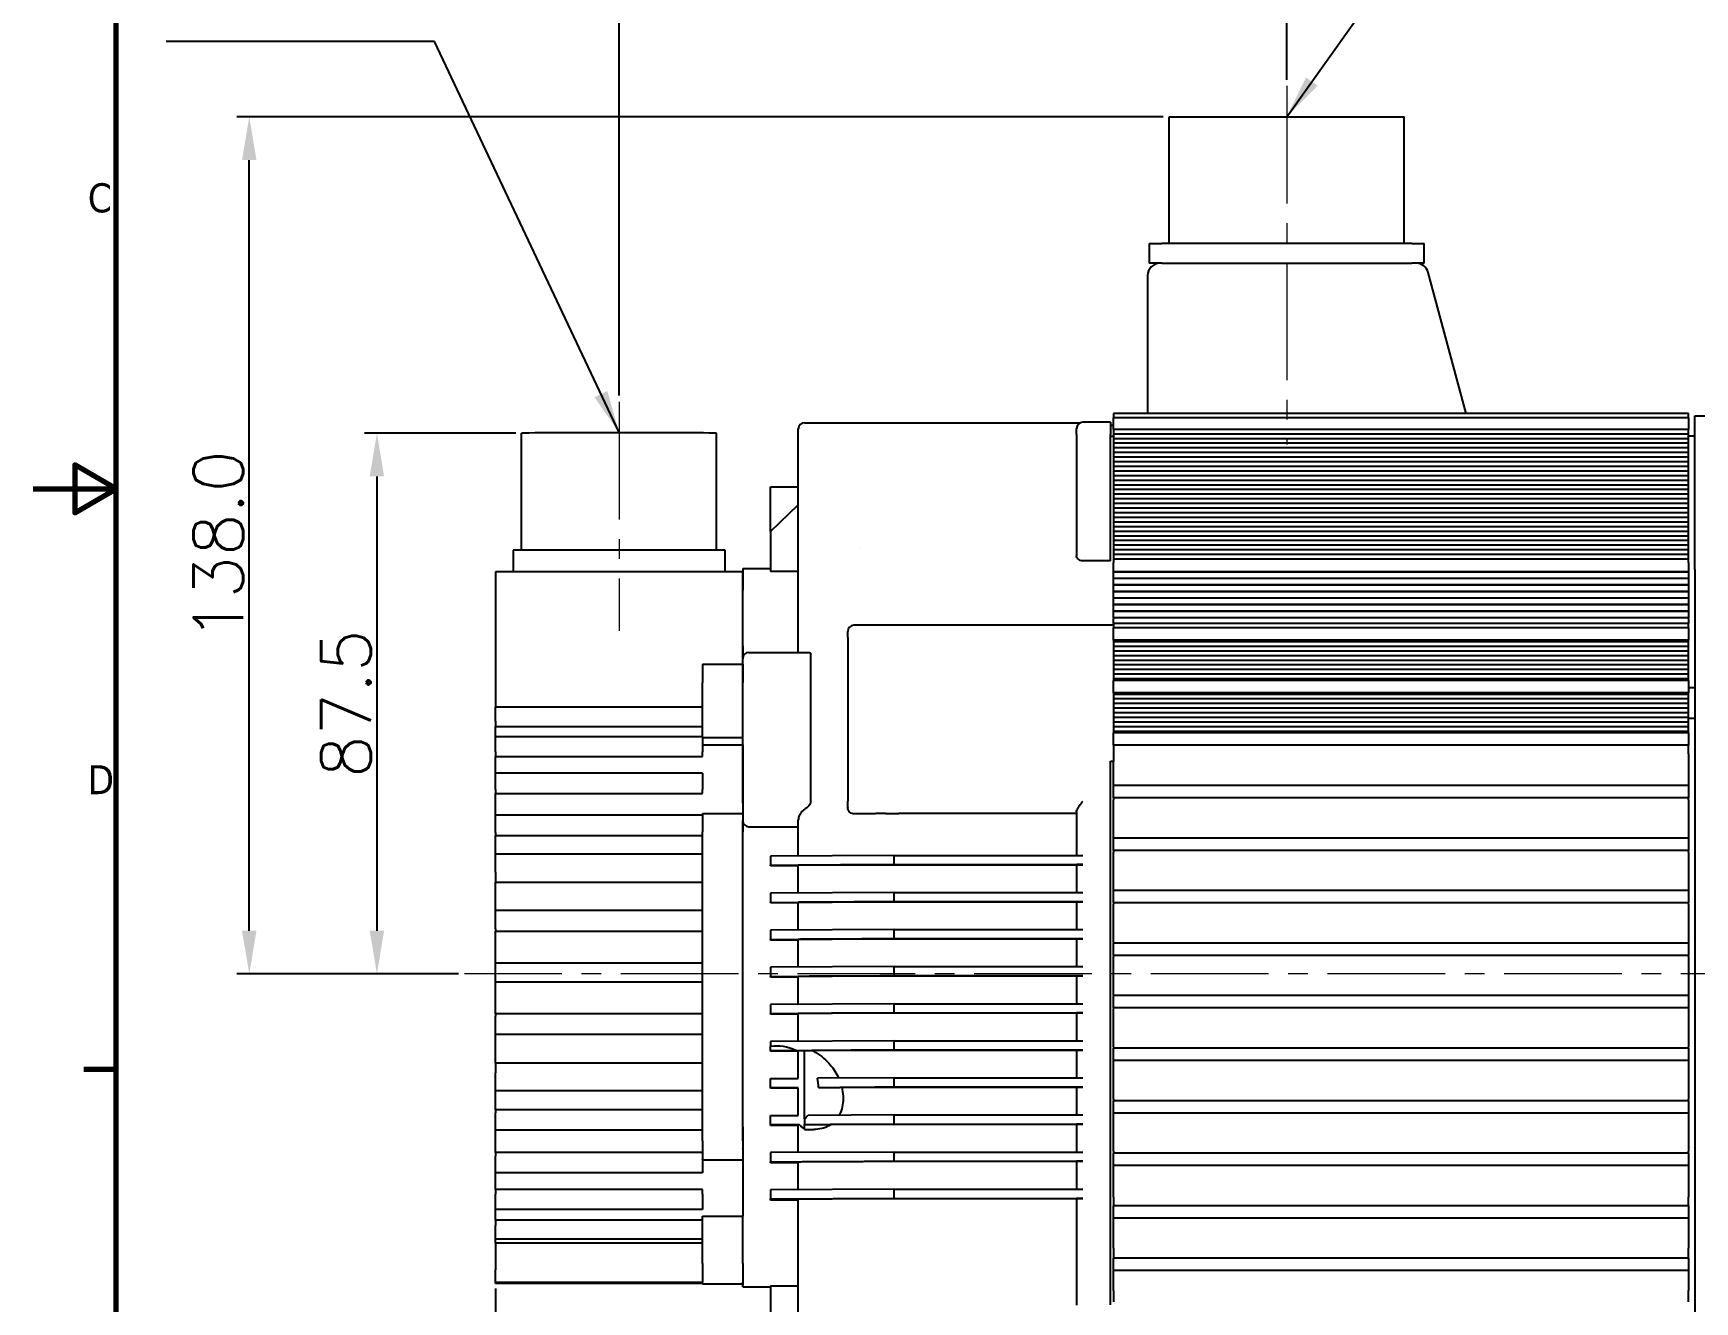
# Model space of a CAD drawing. Header units: millimetres. Extents: x 33 to 1847, y -85 to 592.
# Drawn here: x 33.3 to 302.1, y 178.3 to 383.6 of the extents above; entities that cross this region are included whole.
import ezdxf

# ---------------------------------------------------------------- set-up
doc = ezdxf.new("R2010")
doc.units = ezdxf.units.MM
doc.linetypes.add('CENTER2', pattern=[28.575, 19.05, -3.175, 3.175, -3.175])
for name, color, linetype, lineweight in [('경계(ISO)', 7, 'Continuous', 70), ('외형선', 7, 'Continuous', 35), ('중심선', 7, 'CENTER2', 18)]:
    doc.layers.add(name, color=color, linetype=linetype, lineweight=lineweight)
doc.styles.get("Standard").update_dxf_attribs({"font": 'romans.shx', "bigfont": 'whgtxt.shx'})
doc.styles.add('주 텍스트 (ISO)', font='')
doc.styles.get('주 텍스트 (ISO)').set_extended_font_data('Tahoma')
doc.dimstyles.new('Annotative', dxfattribs={"dimtxt": 8, "dimasz": 7, "dimexe": 2, "dimexo": 1, "dimgap": 1, "dimtad": 1, "dimdec": 1, "dimzin": 0, "dimdsep": 46, "dimtxsty": 'Standard', "dimcen": 0.09, "dimclrd": 7, "dimclre": 7, "dimadec": 0, "dimazin": 0, "dimtfac": 1, "dimtdec": 1, "dimtmove": 0, "dimatfit": 3, "dimfxl": 1, "dimtolj": 1, "dimtzin": 0, "dimarcsym": 0})

# ---------------------------------------------------------------- blocks, each defined once
blk = doc.blocks.new('*D26')
at = {"layer": 'Defpoints', "color": 0}
for p in [(112.37, 318.86), (88.9, 231.36), (103.12, 231.36)]:
    blk.add_point(p, dxfattribs=at)
at = {"layer": '외형선', "color": 7, "lineweight": -2}
for p, q in [((111.37, 318.86), (86.9, 318.86)), ((88.9, 311.86), (88.9, 238.36)), ((102.12, 231.36), (86.9, 231.36))]:
    blk.add_line(p, q, dxfattribs=at)
at = {"layer": '외형선', "color": 7}
for points in [[(87.73, 311.86), (90.06, 311.86), (88.9, 318.86)], [(87.73, 238.36), (90.06, 238.36), (88.9, 231.36)]]:
    blk.add_solid(points, dxfattribs=at)
at = {"layer": '외형선', "color": 0, "insert": (83.9, 275.11), "char_height": 8, "attachment_point": 5, "rotation": 90}
blk.add_mtext('\\A1;87.5', dxfattribs=at)
blk = doc.blocks.new('*D28')
at = {"layer": 'Defpoints', "color": 0}
for p in [(68.25, 370.06), (217.06, 370.06), (103.06, 231.36)]:
    blk.add_point(p, dxfattribs=at)
at = {"layer": '외형선', "color": 7, "lineweight": -2}
for p, q in [((216.06, 370.06), (66.25, 370.06)), ((68.25, 238.36), (68.25, 363.06)), ((102.06, 231.36), (66.25, 231.36))]:
    blk.add_line(p, q, dxfattribs=at)
at = {"layer": '외형선', "color": 7}
for points in [[(67.08, 363.06), (69.41, 363.06), (68.25, 370.06)], [(67.08, 238.36), (69.41, 238.36), (68.25, 231.36)]]:
    blk.add_solid(points, dxfattribs=at)
at = {"layer": '외형선', "color": 0, "insert": (63.25, 300.71), "char_height": 8, "attachment_point": 5, "rotation": 90}
blk.add_mtext('\\A1;138.0', dxfattribs=at)
blk = doc.blocks.new('*D30')
at = {"layer": 'Defpoints', "color": 0}
for p in [(236.06, 398.92), (236.06, 375.06), (128.08, 323.94)]:
    blk.add_point(p, dxfattribs=at)
at = {"layer": '외형선', "color": 7, "lineweight": -2}
for p, q in [((128.08, 324.94), (128.08, 400.92)), ((236.06, 376.06), (236.06, 400.92)), ((135.08, 398.92), (229.06, 398.92))]:
    blk.add_line(p, q, dxfattribs=at)
at = {"layer": '외형선', "color": 7}
for points in [[(135.08, 400.09), (135.08, 397.76), (128.08, 398.92)], [(229.06, 400.09), (229.06, 397.76), (236.06, 398.92)]]:
    blk.add_solid(points, dxfattribs=at)
at = {"layer": '외형선', "color": 0, "insert": (182.07, 403.92), "char_height": 8, "attachment_point": 5}
blk.add_mtext('\\A1;108.0', dxfattribs=at)
blk = doc.blocks.new('*D31')
at = {"layer": 'Defpoints', "color": 0}
for p in [(321.06, 398.86), (236.06, 375.12), (321.06, 321.68)]:
    blk.add_point(p, dxfattribs=at)
at = {"layer": '외형선', "color": 7, "lineweight": -2}
for p, q in [((236.06, 376.12), (236.06, 400.86)), ((321.06, 322.68), (321.06, 400.86)), ((243.06, 398.86), (314.06, 398.86))]:
    blk.add_line(p, q, dxfattribs=at)
at = {"layer": '외형선', "color": 7}
for points in [[(243.06, 400.03), (243.06, 397.69), (236.06, 398.86)], [(314.06, 400.03), (314.06, 397.69), (321.06, 398.86)]]:
    blk.add_solid(points, dxfattribs=at)
at = {"layer": '외형선', "color": 0, "insert": (278.56, 403.86), "char_height": 8, "attachment_point": 5}
blk.add_mtext('\\A1;85.0', dxfattribs=at)
blk = doc.blocks.new('*D43')
at = {"layer": 'Defpoints', "color": 0}
for p in [(399.56, 214.86), (108.06, 181.45), (399.56, 86.09)]:
    blk.add_point(p, dxfattribs=at)
at = {"layer": '외형선', "color": 7, "lineweight": -2}
for p, q in [((399.56, 213.86), (399.56, 84.09)), ((108.06, 180.45), (108.06, 84.09)), ((115.06, 86.09), (392.56, 86.09))]:
    blk.add_line(p, q, dxfattribs=at)
at = {"layer": '외형선', "color": 7}
for points in [[(115.06, 87.26), (115.06, 84.92), (108.06, 86.09)], [(392.56, 87.26), (392.56, 84.92), (399.56, 86.09)]]:
    blk.add_solid(points, dxfattribs=at)
at = {"layer": '외형선', "color": 0, "insert": (253.81, 91.09), "char_height": 8, "attachment_point": 5}
blk.add_mtext('\\A1;291.5', dxfattribs=at)
blk = doc.blocks.new('경계 Default Border')
at = {"layer": '경계(ISO)'}
blk.add_line((10, 140), (6.1, 140), dxfattribs=at)
at = {"layer": '경계(ISO)', "flags": 128}
for points in [[(10, 10), (10, 410), (584, 410), (584, 10), (10, 10)], [(0, 210), (10, 210), (5, 212.89), (5, 207.11), (10, 210)]]:
    blk.add_lwpolyline(points, dxfattribs=at)
at = {"layer": '경계(ISO)', "char_height": 3.5, "attachment_point": 7, "style": '주 텍스트 (ISO)'}
for s, insert in [('C', (6.57, 243.25)), ('D', (6.56, 173.19))]:
    blk.add_mtext(s, dxfattribs=dict(at, insert=insert))

msp = doc.modelspace()

# ---------------------------------------------------------------- linework, layer by layer
for p, q in [((217.06, 370.06), (255.06, 370.06)), ((217.06, 349.56), (217.06, 370.06)), ((255.06, 349.56), (255.06, 370.06)), ((213.83, 349.56), (215.83, 349.56)), ((213.83, 349.56), (213.83, 346.36)), ((256.28, 349.56), (215.83, 349.56)), ((256.28, 349.56), (258.28, 349.56)), ((258.28, 346.36), (258.28, 349.56)), ((213.56, 344.36), (213.56, 322.06)), ((215.83, 346.36), (213.83, 346.36)), ((215.83, 346.36), (256.28, 346.36)), ((258.28, 346.36), (256.28, 346.36)), ((265.07, 322.06), (258.95, 344.88)), ((158.06, 320.57), (202.72, 320.57)), ((207.56, 320.63), (203.06, 320.63)), ((207.56, 320.63), (207.56, 318.64)), ((207.56, 320.19), (208.06, 320.19)), ((208.06, 322.06), (208.06, 321.36)), ((301.06, 322.06), (208.06, 322.06)), ((208.06, 319.48), (208.06, 321.36)), ((301.06, 321.36), (208.06, 321.36)), ((301.06, 321.36), (301.06, 322.06)), ((301.06, 321.36), (301.06, 319.48)), ((302.06, 296.81), (302.06, 321.68)), ((302.06, 321.68), (321.06, 321.68)), ((112.31, 299.94), (112.31, 318.86)), ((143.81, 299.94), (143.81, 318.86)), ((157.06, 318.57), (157.06, 319.57)), ((157.06, 286.72), (157.06, 318.57)), ((202.06, 318.63), (202.06, 319.63)), ((202.06, 318.63), (202.06, 299.04)), ((207.56, 298.22), (207.56, 318.64)), ((207.56, 318.36), (208.06, 318.36)), ((208.06, 319.48), (208.06, 318.73)), ((301.06, 319.48), (208.06, 319.48)), ((208.06, 318.73), (208.06, 317.98)), ((301.06, 318.73), (208.06, 318.73)), ((208.06, 317.98), (208.06, 317.23)), ((301.06, 317.98), (208.06, 317.98)), ((208.06, 317.23), (208.06, 316.48)), ((301.06, 317.23), (208.06, 317.23)), ((301.06, 318.73), (301.06, 319.48)), ((301.06, 317.98), (301.06, 318.73)), ((302.06, 318.36), (301.06, 318.36)), ((301.06, 317.23), (301.06, 317.98)), ((301.06, 316.48), (301.06, 317.23)), ((208.06, 316.48), (208.06, 315.73)), ((301.06, 316.48), (208.06, 316.48)), ((208.06, 315.73), (208.06, 314.98)), ((301.06, 315.73), (208.06, 315.73)), ((208.06, 314.98), (208.06, 314.23)), ((301.06, 314.98), (208.06, 314.98)), ((301.06, 315.73), (301.06, 316.48)), ((301.06, 314.98), (301.06, 315.73)), ((301.06, 314.23), (301.06, 314.98)), ((208.06, 314.23), (208.06, 313.48)), ((301.06, 314.23), (208.06, 314.23)), ((208.06, 313.48), (208.06, 312.73)), ((301.06, 313.48), (208.06, 313.48)), ((208.06, 312.73), (208.06, 311.98)), ((301.06, 312.73), (208.06, 312.73)), ((208.06, 311.98), (208.06, 311.23)), ((301.06, 311.98), (208.06, 311.98)), ((301.06, 313.48), (301.06, 314.23)), ((301.06, 312.73), (301.06, 313.48)), ((301.06, 311.98), (301.06, 312.73)), ((301.06, 311.23), (301.06, 311.98)), ((152.56, 302.95), (152.56, 310.21)), ((152.56, 310.21), (157.06, 310.21)), ((208.06, 311.23), (208.06, 310.48)), ((301.06, 311.23), (208.06, 311.23)), ((208.06, 310.48), (208.06, 309.73)), ((301.06, 310.48), (208.06, 310.48)), ((208.06, 309.73), (208.06, 308.98)), ((301.06, 309.73), (208.06, 309.73)), ((301.06, 310.48), (301.06, 311.23)), ((301.06, 309.73), (301.06, 310.48)), ((301.06, 308.98), (301.06, 309.73)), ((152.56, 302.95), (157.06, 307.26)), ((208.06, 308.98), (208.06, 308.23)), ((301.06, 308.98), (208.06, 308.98)), ((208.06, 308.23), (208.06, 307.48)), ((301.06, 308.23), (208.06, 308.23)), ((208.06, 307.48), (208.06, 306.73)), ((301.06, 307.48), (208.06, 307.48)), ((208.06, 306.73), (208.06, 305.98)), ((301.06, 306.73), (208.06, 306.73)), ((301.06, 308.23), (301.06, 308.98)), ((301.06, 307.48), (301.06, 308.23)), ((301.06, 306.73), (301.06, 307.48)), ((301.06, 305.98), (301.06, 306.73)), ((208.06, 305.98), (208.06, 305.23)), ((301.06, 305.98), (208.06, 305.98)), ((208.06, 305.23), (208.06, 304.48)), ((301.06, 305.23), (208.06, 305.23)), ((208.06, 304.48), (208.06, 303.73)), ((301.06, 304.48), (208.06, 304.48)), ((208.06, 303.73), (208.06, 302.98)), ((301.06, 303.73), (208.06, 303.73)), ((301.06, 305.23), (301.06, 305.98)), ((301.06, 304.48), (301.06, 305.23)), ((301.06, 303.73), (301.06, 304.48)), ((301.06, 302.98), (301.06, 303.73)), ((152.56, 302.95), (152.56, 296.48)), ((208.06, 302.98), (208.06, 302.23)), ((301.06, 302.98), (208.06, 302.98)), ((208.06, 302.23), (208.06, 301.48)), ((301.06, 302.23), (208.06, 302.23)), ((208.06, 301.48), (208.06, 300.73)), ((301.06, 301.48), (208.06, 301.48)), ((301.06, 302.23), (301.06, 302.98)), ((301.06, 301.48), (301.06, 302.23)), ((301.06, 300.73), (301.06, 301.48)), ((110.91, 299.93), (110.91, 296.46)), ((142.21, 299.95), (113.91, 299.95)), ((145.21, 296.46), (145.21, 299.93)), ((167.05, 300.38), (167.05, 300.38)), ((167.05, 300.37), (167.05, 300.37)), ((208.06, 300.73), (208.06, 299.98)), ((301.06, 300.73), (208.06, 300.73)), ((208.06, 299.98), (208.06, 299.23)), ((301.06, 299.98), (208.06, 299.98)), ((208.06, 299.23), (208.06, 298.48)), ((301.06, 299.23), (208.06, 299.23)), ((208.06, 298.48), (208.06, 298.12)), ((301.06, 298.48), (208.06, 298.48)), ((301.06, 299.98), (301.06, 300.73)), ((301.06, 299.23), (301.06, 299.98)), ((301.06, 298.48), (301.06, 299.23)), ((301.06, 298.12), (301.06, 298.48)), ((148.06, 296.46), (108.06, 296.46)), ((108.06, 296.46), (108.06, 274.53)), ((148.06, 296.95), (148.06, 293.46)), ((148.06, 296.95), (152.56, 296.95)), ((148.06, 281.5), (148.06, 296.46)), ((157.06, 296.48), (152.56, 296.48)), ((207.56, 298.22), (203.06, 298.22)), ((208.06, 298.12), (208.06, 297.94)), ((208.06, 296.4), (208.06, 297.94)), ((301.06, 296.43), (208.06, 296.43)), ((208.06, 296.4), (208.06, 296.31)), ((208.06, 296.4), (208.06, 296.4)), ((301.06, 296.4), (208.06, 296.4)), ((208.06, 290.03), (208.06, 296.31)), ((301.06, 297.94), (301.06, 298.12)), ((301.06, 297.94), (301.06, 296.4)), ((301.06, 296.4), (301.06, 296.4)), ((301.06, 296.31), (301.06, 296.4)), ((301.06, 296.31), (301.06, 290.03)), ((302.06, 296.81), (302.06, 166.81)), ((148.06, 284.46), (148.06, 293.46)), ((301.06, 295.37), (208.06, 295.37)), ((301.06, 295.34), (208.06, 295.34)), ((301.06, 294.31), (208.06, 294.31)), ((301.06, 294.28), (208.06, 294.28)), ((301.06, 293.25), (208.06, 293.25)), ((301.06, 293.22), (208.06, 293.22)), ((301.06, 292.19), (208.06, 292.19)), ((301.06, 292.15), (208.06, 292.15)), ((301.06, 291.13), (208.06, 291.13)), ((301.06, 291.09), (208.06, 291.09)), ((208.06, 287.79), (166.06, 287.79)), ((301.06, 290.07), (208.06, 290.07)), ((208.06, 290.03), (208.06, 290.03)), ((208.06, 290.03), (208.06, 290.03)), ((301.06, 290.03), (208.06, 290.03)), ((208.06, 288.98), (208.06, 290.03)), ((301.06, 289.01), (208.06, 289.01)), ((208.06, 288.98), (208.06, 288.97)), ((208.06, 288.97), (208.06, 288.84)), ((301.06, 288.97), (208.06, 288.97)), ((208.06, 288.06), (208.06, 288.84)), ((208.06, 288.06), (208.06, 287.69)), ((301.06, 288.06), (208.06, 288.06)), ((208.06, 287.69), (208.06, 287.36)), ((301.06, 290.03), (301.06, 290.03)), ((301.06, 290.03), (301.06, 290.03)), ((301.06, 290.03), (301.06, 288.98)), ((301.06, 288.97), (301.06, 288.98)), ((301.06, 288.84), (301.06, 288.97)), ((301.06, 288.84), (301.06, 288.06)), ((301.06, 287.36), (301.06, 288.06)), ((157.06, 283.38), (157.06, 286.72)), ((165.06, 285.8), (165.06, 286.79)), ((165.06, 285.8), (165.06, 259.34)), ((208.06, 285.36), (208.06, 287.36)), ((301.06, 287.36), (208.06, 287.36)), ((301.06, 285.36), (208.06, 285.36)), ((208.06, 285.36), (208.06, 278.86)), ((301.06, 285.11), (208.06, 285.11)), ((301.06, 287.36), (301.06, 285.36)), ((301.06, 285.11), (301.06, 285.36)), ((301.06, 284.36), (301.06, 285.11)), ((148.06, 284.46), (148.06, 282.38)), ((148.06, 258.98), (148.06, 282.38)), ((149.06, 283.38), (158.76, 283.38)), ((159.06, 259.36), (159.06, 283.08)), ((301.06, 284.36), (208.06, 284.36)), ((301.06, 283.61), (208.06, 283.61)), ((301.06, 282.86), (208.06, 282.86)), ((301.06, 283.61), (301.06, 284.36)), ((301.06, 282.86), (301.06, 283.61)), ((301.06, 282.11), (301.06, 282.86)), ((141.56, 281.5), (141.56, 278.51)), ((141.56, 281.5), (148.06, 281.5)), ((148.06, 281.5), (148.06, 278.51)), ((301.06, 282.11), (208.06, 282.11)), ((301.06, 281.36), (208.06, 281.36)), ((301.06, 280.61), (208.06, 280.61)), ((301.06, 279.86), (208.06, 279.86)), ((301.06, 281.36), (301.06, 282.11)), ((301.06, 280.61), (301.06, 281.36)), ((301.06, 279.86), (301.06, 280.61)), ((301.06, 279.11), (301.06, 279.86)), ((141.56, 269.76), (141.56, 278.51)), ((148.06, 269.64), (148.06, 278.51)), ((301.06, 279.11), (208.06, 279.11)), ((208.06, 276.86), (208.06, 278.86)), ((301.06, 278.86), (208.06, 278.86)), ((301.06, 276.86), (208.06, 276.86)), ((208.06, 276.86), (208.06, 270.36)), ((301.06, 278.86), (301.06, 279.11)), ((301.06, 278.86), (301.06, 276.86)), ((301.06, 277.72), (302.06, 277.72)), ((301.06, 276.61), (301.06, 276.86)), ((108.06, 272.28), (108.06, 274.53)), ((141.56, 274.53), (108.06, 274.53)), ((301.06, 276.61), (208.06, 276.61)), ((301.06, 275.86), (208.06, 275.86)), ((301.06, 275.11), (208.06, 275.11)), ((301.06, 274.36), (208.06, 274.36)), ((301.06, 275.86), (301.06, 276.61)), ((301.06, 275.11), (301.06, 275.86)), ((301.06, 274.36), (301.06, 275.11)), ((301.06, 273.61), (301.06, 274.36)), ((108.06, 272.28), (108.06, 271.42)), ((301.06, 273.61), (208.06, 273.61)), ((301.06, 272.86), (208.06, 272.86)), ((301.06, 272.11), (208.06, 272.11)), ((301.06, 272.86), (301.06, 273.61)), ((301.06, 272.11), (301.06, 272.86)), ((302.06, 272.7), (301.06, 272.7)), ((301.06, 271.36), (301.06, 272.11)), ((108.06, 269.76), (108.06, 271.42)), ((108.06, 271.42), (141.56, 271.42)), ((108.06, 267.31), (108.06, 269.76)), ((141.56, 269.76), (108.06, 269.76)), ((141.56, 269.76), (141.56, 267.31)), ((141.56, 269.64), (148.06, 269.64)), ((148.06, 269.22), (148.06, 269.64)), ((148.06, 268.46), (148.06, 269.22)), ((301.06, 271.36), (208.06, 271.36)), ((301.06, 270.61), (208.06, 270.61)), ((208.06, 268.36), (208.06, 270.36)), ((301.06, 270.36), (208.06, 270.36)), ((301.06, 270.61), (301.06, 271.36)), ((301.06, 270.36), (301.06, 270.61)), ((301.06, 270.36), (301.06, 268.36)), ((108.06, 267.31), (108.06, 266.54)), ((108.06, 266.54), (141.56, 266.54)), ((108.06, 263.88), (108.06, 266.54)), ((141.56, 268.46), (148.06, 268.46)), ((141.56, 266.54), (141.56, 267.31)), ((148.06, 268.46), (148.06, 257.34)), ((301.06, 268.36), (208.06, 268.36)), ((208.06, 268.36), (208.06, 265.8)), ((301.06, 266.97), (301.06, 268.36)), ((301.06, 266.97), (301.06, 261.87)), ((108.06, 261.24), (108.06, 263.88)), ((141.56, 263.88), (108.06, 263.88)), ((141.56, 263.88), (141.56, 261.24)), ((207.56, 177.81), (207.56, 265.8)), ((207.56, 265.8), (208.06, 265.8)), ((208.06, 265.76), (207.56, 265.76)), ((208.06, 265.8), (208.06, 265.76)), ((208.06, 261.87), (208.06, 265.76)), ((108.06, 261.24), (108.06, 260.59)), ((141.56, 260.59), (141.56, 261.24)), ((208.06, 261.87), (208.06, 261.86)), ((208.06, 259.86), (208.06, 261.86)), ((301.06, 261.86), (208.06, 261.86)), ((301.06, 261.86), (301.06, 261.87)), ((301.06, 261.86), (301.06, 259.86)), ((108.06, 260.59), (141.56, 260.59)), ((108.06, 257.06), (108.06, 260.59)), ((148.06, 258.98), (148.06, 256.18)), ((165.06, 258.33), (165.06, 259.34)), ((165.06, 258.33), (165.06, 258.28)), ((208.06, 259.86), (208.06, 259.52)), ((301.06, 259.86), (208.06, 259.86)), ((208.06, 253.4), (208.06, 259.52)), ((301.06, 259.52), (301.06, 259.86)), ((301.06, 259.52), (301.06, 253.4)), ((108.06, 254.26), (108.06, 257.06)), ((141.56, 257.06), (108.06, 257.06)), ((141.56, 257.34), (141.56, 254.36)), ((141.56, 257.34), (148.06, 257.34)), ((148.06, 257.34), (148.06, 254.36)), ((148.06, 206.61), (148.06, 256.18)), ((157.06, 250.48), (157.06, 256.31)), ((202.06, 257.32), (173.3, 257.32)), ((202.06, 257.61), (202.06, 250.55)), ((108.06, 254.26), (108.06, 253.76)), ((108.06, 250.76), (108.06, 253.76)), ((108.06, 253.76), (141.56, 253.76)), ((141.56, 249.26), (141.56, 254.36)), ((148.06, 204.36), (148.06, 254.36)), ((149.06, 255.18), (157.06, 255.18)), ((208.06, 253.4), (208.06, 253.36)), ((208.06, 251.36), (208.06, 253.36)), ((301.06, 253.36), (208.06, 253.36)), ((301.06, 253.36), (301.06, 253.4)), ((301.06, 253.36), (301.06, 251.36)), ((108.06, 247.85), (108.06, 250.76)), ((141.56, 250.76), (108.06, 250.76)), ((172.56, 250.55), (152.56, 250.45)), ((152.56, 250.45), (152.56, 248.95)), ((172.56, 249.05), (172.56, 250.55)), ((172.56, 250.55), (203.06, 250.55)), ((208.06, 251.36), (208.06, 251.09)), ((301.06, 251.36), (208.06, 251.36)), ((208.06, 244.93), (208.06, 251.09)), ((301.06, 251.09), (301.06, 251.36)), ((301.06, 251.09), (301.06, 244.93)), ((108.06, 247.85), (108.06, 246.24)), ((141.56, 240.16), (141.56, 249.26)), ((152.56, 248.95), (172.56, 249.05)), ((152.56, 248.86), (152.56, 248.95)), ((157.06, 248.86), (152.56, 248.86)), ((157.06, 244.48), (157.06, 248.95)), ((172.56, 249.05), (203.06, 249.05)), ((202.06, 249.04), (173.3, 249.04)), ((202.06, 249.05), (202.06, 244.55)), ((108.06, 241.65), (108.06, 246.24)), ((108.06, 246.24), (141.56, 246.24)), ((208.06, 244.93), (208.06, 244.86)), ((208.06, 242.86), (208.06, 244.86)), ((301.06, 244.86), (208.06, 244.86)), ((301.06, 244.86), (301.06, 244.93)), ((301.06, 244.86), (301.06, 242.86)), ((172.56, 244.55), (152.56, 244.45)), ((152.56, 244.45), (152.56, 242.95)), ((152.56, 242.95), (172.56, 243.05)), ((152.56, 242.86), (152.56, 242.95)), ((157.06, 242.86), (152.56, 242.86)), ((157.06, 238.48), (157.06, 242.95)), ((172.56, 244.55), (203.06, 244.55)), ((172.56, 243.05), (172.56, 244.55)), ((172.56, 243.05), (203.06, 243.05)), ((202.06, 243.04), (173.3, 243.04)), ((202.06, 243.05), (202.06, 238.55)), ((208.06, 242.86), (208.06, 242.66)), ((301.06, 242.86), (208.06, 242.86)), ((208.06, 236.47), (208.06, 242.66)), ((301.06, 242.66), (301.06, 242.86)), ((301.06, 242.66), (301.06, 236.47)), ((108.06, 238.68), (108.06, 241.65)), ((141.56, 241.65), (108.06, 241.65)), ((141.56, 231.61), (141.56, 240.16)), ((108.06, 238.68), (108.06, 238.27)), ((108.06, 233.1), (108.06, 238.27)), ((108.06, 238.27), (141.56, 238.27)), ((172.56, 238.55), (152.56, 238.45)), ((152.56, 238.45), (152.56, 236.95)), ((152.56, 236.95), (172.56, 237.05)), ((152.56, 236.86), (152.56, 236.95)), ((157.06, 236.86), (152.56, 236.86)), ((157.06, 232.48), (157.06, 236.96)), ((172.56, 238.55), (203.06, 238.55)), ((172.56, 237.05), (172.56, 238.55)), ((172.56, 237.05), (203.06, 237.05)), ((202.06, 237.04), (173.3, 237.04)), ((202.06, 237.05), (202.06, 232.55)), ((208.06, 236.47), (208.06, 236.36)), ((208.06, 234.36), (208.06, 236.36)), ((301.06, 236.36), (208.06, 236.36)), ((208.06, 234.36), (208.06, 234.21)), ((301.06, 234.36), (208.06, 234.36)), ((208.06, 228.01), (208.06, 234.21)), ((301.06, 236.36), (301.06, 236.47)), ((301.06, 236.36), (301.06, 234.36)), ((301.06, 234.21), (301.06, 234.36)), ((301.06, 234.21), (301.06, 228.01)), ((108.06, 230.1), (108.06, 233.1)), ((141.56, 233.1), (108.06, 233.1)), ((141.56, 223.06), (141.56, 231.61)), ((172.56, 232.55), (152.56, 232.45)), ((152.56, 232.45), (152.56, 230.95)), ((172.56, 232.55), (203.06, 232.55)), ((172.56, 231.05), (172.56, 232.55)), ((108.06, 224.91), (108.06, 230.1)), ((108.06, 230.1), (141.56, 230.1)), ((108.06, 230.1), (108.06, 230.1)), ((152.56, 230.95), (172.56, 231.05)), ((152.56, 230.86), (152.56, 230.95)), ((157.06, 230.86), (152.56, 230.86)), ((157.06, 226.48), (157.06, 230.96)), ((172.56, 231.05), (203.06, 231.05)), ((202.06, 231.04), (173.3, 231.04)), ((202.06, 231.05), (202.06, 226.55)), ((172.56, 226.55), (152.56, 226.45)), ((152.56, 226.45), (152.56, 224.95)), ((172.56, 226.55), (203.06, 226.55)), ((172.56, 225.05), (172.56, 226.55)), ((208.06, 228.01), (208.06, 227.86)), ((208.06, 225.86), (208.06, 227.86)), ((301.06, 227.86), (208.06, 227.86)), ((208.06, 225.86), (208.06, 225.76)), ((301.06, 225.86), (208.06, 225.86)), ((208.06, 219.57), (208.06, 225.76)), ((301.06, 227.86), (301.06, 228.01)), ((301.06, 227.86), (301.06, 225.86)), ((301.06, 225.76), (301.06, 225.86)), ((301.06, 225.76), (301.06, 219.57)), ((141.56, 224.91), (108.06, 224.91)), ((108.06, 224.91), (108.06, 224.53)), ((108.06, 221.55), (108.06, 224.53)), ((152.56, 224.95), (172.56, 225.05)), ((152.56, 224.86), (152.56, 224.95)), ((157.06, 224.86), (152.56, 224.86)), ((157.06, 220.48), (157.06, 224.96)), ((172.56, 225.05), (203.06, 225.05)), ((202.06, 225.04), (173.3, 225.04)), ((202.06, 225.05), (202.06, 220.55)), ((108.06, 216.93), (108.06, 221.55)), ((141.56, 221.55), (108.06, 221.55)), ((141.56, 213.96), (141.56, 223.06)), ((172.56, 220.55), (152.56, 220.45)), ((152.56, 220.45), (152.56, 219.61)), ((172.56, 219.05), (172.56, 220.55)), ((172.56, 220.55), (203.06, 220.55)), ((152.56, 218.94), (152.56, 219.61)), ((157.06, 218.94), (152.56, 218.94)), ((152.56, 218.86), (152.56, 218.94)), ((157.06, 218.86), (152.56, 218.86)), ((156.65, 218.98), (172.56, 219.05)), ((156.65, 218.98), (158.06, 218.98)), ((157.06, 214.43), (157.06, 218.94)), ((158.06, 218.98), (159.25, 218.98)), ((158.06, 207.91), (158.06, 218.98)), ((172.56, 219.05), (203.06, 219.05)), ((202.06, 219.04), (173.3, 219.04)), ((202.06, 219.05), (202.06, 214.55)), ((208.06, 219.57), (208.06, 219.36)), ((208.06, 217.36), (208.06, 219.36)), ((301.06, 219.36), (208.06, 219.36)), ((301.06, 219.36), (301.06, 219.57)), ((301.06, 219.36), (301.06, 217.36)), ((141.56, 216.93), (108.06, 216.93)), ((108.06, 216.93), (108.06, 215.36)), ((108.06, 212.45), (108.06, 215.36)), ((208.06, 217.36), (208.06, 217.3)), ((301.06, 217.36), (208.06, 217.36)), ((208.06, 211.13), (208.06, 217.3)), ((301.06, 217.3), (301.06, 217.36)), ((301.06, 217.3), (301.06, 211.13)), ((108.06, 209.38), (108.06, 212.45)), ((141.56, 212.45), (108.06, 212.45)), ((141.56, 204.36), (141.56, 213.96)), ((152.56, 214.43), (157.06, 214.43)), ((152.56, 212.93), (152.56, 214.43)), ((157.06, 212.93), (152.56, 212.93)), ((152.56, 212.86), (152.56, 212.93)), ((157.06, 212.86), (152.56, 212.86)), ((157.06, 208.44), (157.06, 212.93)), ((172.56, 214.55), (160.16, 214.49)), ((160.34, 212.99), (172.56, 213.05)), ((160.34, 212.99), (163.75, 212.99)), ((172.56, 214.55), (203.06, 214.55)), ((172.56, 213.05), (172.56, 214.55)), ((172.56, 213.05), (203.06, 213.05)), ((202.06, 213.04), (173.3, 213.04)), ((202.06, 213.05), (202.06, 208.55)), ((208.06, 211.13), (208.06, 210.86)), ((208.06, 208.86), (208.06, 210.86)), ((301.06, 210.86), (208.06, 210.86)), ((301.06, 210.86), (301.06, 211.13)), ((301.06, 210.86), (301.06, 208.86)), ((141.56, 209.38), (108.06, 209.38)), ((108.06, 209.38), (108.06, 208.88)), ((108.06, 206.08), (108.06, 208.88)), ((152.56, 208.44), (157.06, 208.44)), ((152.56, 206.94), (152.56, 208.44)), ((157.26, 206.94), (152.56, 206.94)), ((152.56, 206.86), (152.56, 206.94)), ((158.06, 207.91), (158.06, 206.98)), ((158.06, 206.98), (172.56, 207.05)), ((158.06, 206.98), (162.28, 206.98)), ((158.06, 206.2), (158.06, 206.98)), ((158.06, 206.98), (158.06, 206.98)), ((172.56, 208.55), (158.63, 208.49)), ((172.56, 208.55), (203.06, 208.55)), ((172.56, 207.05), (172.56, 208.55)), ((172.56, 207.05), (203.06, 207.05)), ((202.06, 207.03), (173.3, 207.03)), ((202.06, 207.05), (202.06, 202.55)), ((208.06, 208.86), (208.06, 208.83)), ((301.06, 208.86), (208.06, 208.86)), ((208.06, 202.7), (208.06, 208.83)), ((301.06, 208.83), (301.06, 208.86)), ((301.06, 208.83), (301.06, 202.7)), ((108.06, 202.5), (108.06, 206.08)), ((141.56, 206.08), (108.06, 206.08)), ((141.56, 204.36), (141.56, 201.35)), ((148.06, 206.61), (148.06, 203.1)), ((148.06, 204.36), (148.06, 201.35)), ((157.06, 206.86), (152.56, 206.86)), ((157.06, 202.48), (157.06, 206.94)), ((158.06, 206.2), (159.56, 206.2)), ((141.56, 202.5), (108.06, 202.5)), ((108.06, 202.5), (108.06, 201.86)), ((108.06, 199.21), (108.06, 201.86)), ((148.06, 203.06), (148.06, 203.1)), ((148.06, 203.06), (148.06, 202.1)), ((148.06, 202.1), (148.06, 194.24)), ((172.56, 202.55), (152.56, 202.46)), ((152.56, 202.46), (152.56, 200.96)), ((172.56, 202.55), (203.06, 202.55)), ((172.56, 201.05), (172.56, 202.55)), ((208.06, 202.7), (208.06, 202.36)), ((208.06, 200.36), (208.06, 202.36)), ((301.06, 202.36), (208.06, 202.36)), ((301.06, 202.36), (301.06, 202.7)), ((301.06, 202.36), (301.06, 200.36)), ((108.06, 196.5), (108.06, 199.21)), ((141.56, 199.21), (108.06, 199.21)), ((141.56, 201.3), (141.56, 201.35)), ((141.56, 201.3), (141.56, 199.21)), ((141.56, 201.3), (148.06, 201.3)), ((148.06, 201.3), (148.06, 201.35)), ((148.06, 201.3), (148.06, 192.17)), ((152.56, 200.96), (172.56, 201.05)), ((152.56, 200.79), (152.56, 200.96)), ((157.06, 200.79), (152.56, 200.79)), ((157.06, 196.48), (157.06, 200.92)), ((172.56, 201.05), (203.06, 201.05)), ((202.06, 201.02), (173.3, 201.02)), ((202.06, 201.05), (202.06, 196.55)), ((208.06, 200.36), (208.06, 200.35)), ((301.06, 200.36), (208.06, 200.36)), ((208.06, 195.27), (208.06, 200.35)), ((301.06, 200.35), (301.06, 200.36)), ((301.06, 200.35), (301.06, 195.27)), ((141.56, 196.5), (108.06, 196.5)), ((108.06, 196.5), (108.06, 195.73)), ((141.56, 195.73), (141.56, 196.5)), ((172.56, 196.55), (152.56, 196.46)), ((152.56, 196.46), (152.56, 194.96)), ((172.56, 196.55), (203.06, 196.55)), ((172.56, 195.05), (172.56, 196.55)), ((108.06, 193.26), (108.06, 195.73)), ((141.56, 195.73), (141.56, 193.26)), ((148.06, 194.24), (148.06, 192.27)), ((152.56, 194.96), (172.56, 195.05)), ((152.56, 194.76), (152.56, 194.96)), ((157.06, 194.76), (152.56, 194.76)), ((157.06, 169.09), (157.06, 194.91)), ((172.56, 195.05), (203.06, 195.05)), ((202.06, 195), (173.3, 195)), ((202.06, 195.05), (202.06, 177.8)), ((208.06, 195.27), (208.06, 193.86)), ((208.06, 191.86), (208.06, 193.86)), ((301.06, 193.86), (208.06, 193.86)), ((301.06, 193.86), (301.06, 195.27)), ((301.06, 193.86), (301.06, 191.86)), ((108.06, 191.55), (108.06, 193.26)), ((141.56, 193.26), (108.06, 193.26)), ((141.56, 191.55), (108.06, 191.55)), ((108.06, 191.55), (108.06, 190.69)), ((141.56, 192.17), (148.06, 192.17)), ((141.56, 184.49), (141.56, 192.17)), ((148.06, 184.5), (148.06, 192.27)), ((148.06, 184.49), (148.06, 192.17)), ((208.06, 191.86), (208.06, 191.86)), ((301.06, 191.86), (208.06, 191.86)), ((208.06, 186.97), (208.06, 191.86)), ((301.06, 191.86), (301.06, 191.86)), ((301.06, 191.86), (301.06, 186.97)), ((108.06, 188.43), (108.06, 190.69)), ((108.06, 187.82), (108.06, 188.43)), ((141.56, 188.43), (108.06, 188.43)), ((141.56, 187.82), (108.06, 187.82)), ((108.06, 187.82), (108.06, 183.47)), ((208.06, 186.97), (208.06, 185.36)), ((301.06, 185.36), (301.06, 186.97)), ((108.06, 181.45), (108.06, 183.47)), ((141.56, 184.49), (141.56, 181.48)), ((148.06, 184.5), (148.06, 180.99)), ((148.06, 184.49), (148.06, 181.48)), ((208.06, 183.36), (208.06, 185.36)), ((301.06, 185.36), (208.06, 185.36)), ((301.06, 183.36), (208.06, 183.36)), ((208.06, 180.12), (208.06, 183.36)), ((301.06, 185.36), (301.06, 183.36)), ((301.06, 183.36), (301.06, 180.12)), ((108.06, 181.4), (108.06, 181.45)), ((141.56, 181.45), (108.06, 181.45)), ((108.06, 181.36), (108.06, 181.4)), ((141.56, 181.4), (108.06, 181.4)), ((108.06, 181.32), (108.06, 181.36)), ((141.56, 181.36), (108.06, 181.36)), ((108.06, 181.27), (108.06, 181.32)), ((141.56, 181.32), (108.06, 181.32)), ((141.56, 181.27), (108.06, 181.27)), ((141.56, 181.45), (141.56, 181.48)), ((141.56, 181.4), (141.56, 181.45)), ((141.56, 181.36), (141.56, 181.4)), ((141.56, 181.32), (141.56, 181.36)), ((141.56, 181.27), (141.56, 181.32)), ((141.56, 181.23), (141.56, 181.27)), ((141.56, 181.23), (141.56, 181.23)), ((141.56, 181.23), (148.06, 181.23)), ((148.06, 181.23), (148.06, 181.48)), ((148.06, 181.23), (148.06, 181.23)), ((148.06, 180.74), (148.06, 180.99)), ((148.06, 180.74), (148.06, 180.74)), ((148.06, 180.74), (152.56, 180.74)), ((152.56, 180.92), (157.06, 180.92)), ((152.56, 180.92), (152.56, 166.73)), ((208.06, 180.12), (208.06, 178.32)), ((301.06, 178.32), (301.06, 180.12))]:
    msp.add_line(p, q)
for centre, radius, start, end in [((215.56, 344.36), 2, 90, 180), ((257.02, 344.36), 2, 15, 90), ((158.06, 319.57), 1, 90, 180), ((203.06, 319.63), 1, 90, 180), ((166.06, 286.79), 1, 90, 180), ((149.06, 282.38), 1, 90, 180), ((149.06, 256.18), 1, 180, 270)]:
    msp.add_arc(centre, radius, start, end)
for centre, major_axis, ratio, start_param, end_param in [((128.06, 318.86), (15.75, 0), 0.004979, 0, 3.141593), ((113.91, 299.93), (-3, 0), 0.004979, 4.712389, 6.283185), ((142.21, 299.93), (3, 0), 0.004979, 0, 1.570796), ((203.06, 249.05), (-1, 0), 0.004979, 4.712389, 6.283185), ((203.06, 243.05), (-1, 0), 0.004979, 4.712389, 6.283185), ((203.06, 237.05), (-1, 0), 0.004979, 4.712389, 6.283185), ((203.06, 231.05), (-1, 0), 0.004979, 4.712389, 6.283185), ((203.06, 225.05), (-1, 0), 0.004979, 4.712389, 6.283185), ((153.59, 212.95), (-4.78, -4.78), 0.995034, 3.45827, 4.082615), ((203.06, 219.05), (-1, 0), 0.004979, 4.712389, 6.283185), ((153.59, 212.95), (-4.78, -4.78), 0.995034, 2.360814, 2.584963), ((203.06, 213.05), (-1, 0), 0.004979, 4.712389, 6.283185), ((153.59, 212.95), (-4.78, -4.78), 0.995034, 1.511743, 1.631811), ((203.06, 207.05), (-1, 0), 0.004979, 4.712389, 6.283185), ((203.06, 201.05), (-1, 0), 0.004979, 4.712389, 6.283185), ((203.06, 195.05), (-1, 0), 0.004979, 4.712389, 6.283185)]:
    msp.add_ellipse(centre, major_axis=major_axis, ratio=ratio, start_param=start_param, end_param=end_param)
for points, knots in [([(203.06, 298.22), (202.92, 298.22), (202.78, 298.24), (202.54, 298.33), (202.43, 298.4), (202.26, 298.54), (202.18, 298.64), (202.08, 298.84), (202.06, 298.95), (202.06, 299.04)], [-0.3467766, -0.3467766, -0.3467766, -0.3467766, -0.3064683, -0.3064683, -0.26616, -0.26616, -0.2194935, -0.2194935, -0.172827, -0.172827, -0.172827, -0.172827]), ([(158.76, 283.38), (158.76, 283.38), (158.76, 283.38), (158.84, 283.38), (158.92, 283.36), (159, 283.29), (159.02, 283.25), (159.05, 283.18), (159.06, 283.13), (159.06, 283.08)], [0.10097854, 0.10097854, 0.10097854, 0.10097854, 0.10154568, 0.10154568, 0.14328214, 0.14328214, 0.16415036, 0.16415036, 0.18501859, 0.18501859, 0.18501859, 0.18501859]), ([(158.27, 258.14), (158.15, 258.06), (158.02, 257.97), (157.72, 257.72), (157.56, 257.55), (157.32, 257.23), (157.22, 257.05), (157.09, 256.67), (157.06, 256.48), (157.06, 256.31)], [0.4073989, 0.4073989, 0.4073989, 0.4073989, 0.4638276, 0.4638276, 0.5580005, 0.5580005, 0.6534028, 0.6534028, 0.7488051, 0.7488051, 0.7488051, 0.7488051]), ([(158.52, 258.33), (158.45, 258.27), (158.38, 258.21), (158.31, 258.17), (158.3, 258.16), (158.29, 258.15), (158.27, 258.14)], [-0.23063341, -0.23063341, -0.23063341, -0.23063341, -0.19920844, -0.19920844, -0.19920844, -0.19387832, -0.19387832, -0.19387832, -0.19387832]), ([(159.06, 259.36), (159.06, 259.29), (159.05, 259.22), (159.02, 259.09), (159, 259.02), (158.92, 258.82), (158.84, 258.69), (158.69, 258.49), (158.61, 258.4), (158.52, 258.33)], [0.1850186, 0.1850186, 0.1850186, 0.1850186, 0.2058868, 0.2058868, 0.226755, 0.226755, 0.2684915, 0.2684915, 0.3056747, 0.3056747, 0.3056747, 0.3056747]), ([(166.06, 257.28), (166.02, 257.28), (165.99, 257.29), (165.82, 257.3), (165.69, 257.34), (165.48, 257.45), (165.38, 257.53), (165.22, 257.72), (165.15, 257.84), (165.08, 258.06), (165.06, 258.16), (165.06, 258.28)], [-0.7174716, -0.7174716, -0.7174716, -0.7174716, -0.7032192, -0.7032192, -0.6478892, -0.6478892, -0.5989133, -0.5989133, -0.5499373, -0.5499373, -0.5154664, -0.5154664, -0.5154664, -0.5154664]), ([(202.06, 257.61), (202.06, 257.68), (202.08, 257.78), (202.18, 257.99), (202.24, 258.11), (202.4, 258.39), (202.53, 258.58), (202.79, 258.97), (202.93, 259.16), (203.06, 259.34)], [0.5344454, 0.5344454, 0.5344454, 0.5344454, 0.5797861, 0.5797861, 0.6251268, 0.6251268, 0.6916556, 0.6916556, 0.7581844, 0.7581844, 0.7581844, 0.7581844]), ([(171.18, 257.31), (171.18, 257.31), (171.19, 257.31), (171.46, 257.31), (171.83, 257.31), (172.51, 257.31), (172.93, 257.32), (173.3, 257.32)], [1.5973789, 1.5973789, 1.5973789, 1.5973789, 1.6001853, 1.6001853, 1.7121906, 1.7121906, 1.8216304, 1.8216304, 1.8216304, 1.8216304]), ([(158.52, 248.97), (158.31, 248.97), (158.1, 248.96), (157.72, 248.96), (157.57, 248.96), (157.33, 248.96), (157.22, 248.96), (157.09, 248.95), (157.06, 248.95), (157.06, 248.95)], [-2.6371765, -2.6371765, -2.6371765, -2.6371765, -2.5453654, -2.5453654, -2.450651, -2.450651, -2.3542854, -2.3542854, -2.2579198, -2.2579198, -2.2579198, -2.2579198]), ([(173.3, 249.04), (172.93, 249.04), (172.5, 249.04), (171.82, 249.03), (171.45, 249.03), (171.18, 249.03), (171.18, 249.03), (171.18, 249.03)], [-1.7965771, -1.7965771, -1.7965771, -1.7965771, -1.6862317, -1.6862317, -1.5747462, -1.5747462, -1.5735116, -1.5735116, -1.5735116, -1.5735116]), ([(158.52, 242.97), (158.3, 242.97), (158.09, 242.97), (157.72, 242.97), (157.56, 242.97), (157.32, 242.96), (157.22, 242.96), (157.09, 242.96), (157.06, 242.96), (157.06, 242.95)], [0.3711197, 0.3711197, 0.3711197, 0.3711197, 0.4633691, 0.4633691, 0.5568244, 0.5568244, 0.6509571, 0.6509571, 0.7450899, 0.7450899, 0.7450899, 0.7450899]), ([(173.3, 243.04), (172.93, 243.04), (172.5, 243.04), (171.81, 243.04), (171.44, 243.04), (171.18, 243.04), (171.18, 243.04), (171.18, 243.04)], [0, 0, 0, 0, 0.1107666, 0.1107666, 0.2220122, 0.2220122, 0.2225285, 0.2225285, 0.2225285, 0.2225285]), ([(158.52, 236.98), (158.3, 236.97), (158.09, 236.97), (157.71, 236.97), (157.56, 236.97), (157.32, 236.97), (157.22, 236.96), (157.09, 236.96), (157.06, 236.96), (157.06, 236.96)], [0.3704292, 0.3704292, 0.3704292, 0.3704292, 0.4629226, 0.4629226, 0.5556752, 0.5556752, 0.6485723, 0.6485723, 0.7414694, 0.7414694, 0.7414694, 0.7414694]), ([(173.3, 237.04), (172.93, 237.04), (172.49, 237.04), (171.81, 237.04), (171.44, 237.04), (171.18, 237.04), (171.18, 237.04), (171.18, 237.04)], [0, 0, 0, 0, 0.1110061, 0.1110061, 0.2221157, 0.2221157, 0.2222271, 0.2222271, 0.2222271, 0.2222271]), ([(158.52, 230.98), (158.3, 230.98), (158.09, 230.97), (157.71, 230.97), (157.56, 230.97), (157.32, 230.97), (157.22, 230.97), (157.09, 230.96), (157.06, 230.96), (157.06, 230.96)], [0.3702445, 0.3702445, 0.3702445, 0.3702445, 0.4628033, 0.4628033, 0.5553674, 0.5553674, 0.6479344, 0.6479344, 0.7405014, 0.7405014, 0.7405014, 0.7405014]), ([(173.3, 231.04), (172.93, 231.04), (172.49, 231.04), (171.81, 231.04), (171.44, 231.04), (171.18, 231.04), (171.18, 231.04), (171.18, 231.04)], [0, 0, 0, 0, 0.1110708, 0.1110708, 0.2221438, 0.2221438, 0.2221461, 0.2221461, 0.2221461, 0.2221461]), ([(158.52, 224.98), (158.3, 224.97), (158.09, 224.97), (157.71, 224.97), (157.56, 224.97), (157.32, 224.97), (157.22, 224.96), (157.09, 224.96), (157.06, 224.96), (157.06, 224.96)], [0.3705532, 0.3705532, 0.3705532, 0.3705532, 0.4630027, 0.4630027, 0.5558817, 0.5558817, 0.6490005, 0.6490005, 0.7421193, 0.7421193, 0.7421193, 0.7421193]), ([(173.3, 225.04), (172.93, 225.04), (172.49, 225.04), (171.81, 225.04), (171.44, 225.04), (171.18, 225.04), (171.18, 225.04), (171.18, 225.04)], [0, 0, 0, 0, 0.1109628, 0.1109628, 0.222097, 0.222097, 0.2222814, 0.2222814, 0.2222814, 0.2222814]), ([(159.25, 218.98), (159.46, 218.88), (159.67, 218.77), (160.75, 218.14), (161.58, 217.44), (162.75, 216.03), (163.22, 215.3), (163.58, 214.51)], [0.2743865, 0.2743865, 0.2743865, 0.2743865, 0.3596054, 0.3596054, 0.7192108, 0.7192108, 0.9758554, 0.9758554, 0.9758554, 0.9758554]), ([(173.3, 219.04), (172.93, 219.04), (172.5, 219.04), (171.81, 219.04), (171.44, 219.04), (171.18, 219.04), (171.18, 219.04), (171.18, 219.04)], [0, 0, 0, 0, 0.1106787, 0.1106787, 0.2219743, 0.2219743, 0.2226399, 0.2226399, 0.2226399, 0.2226399]), ([(164.09, 213), (164.12, 212.89), (164.14, 212.79), (164.26, 212.2), (164.31, 211.71), (164.31, 210.75), (164.26, 210.29), (164.06, 209.41), (163.91, 209.01), (163.71, 208.6), (163.69, 208.55), (163.66, 208.51)], [1.1321496, 1.1321496, 1.1321496, 1.1321496, 1.1624758, 1.1624758, 1.3102308, 1.3102308, 1.4579857, 1.4579857, 1.6057407, 1.6057407, 1.6231361, 1.6231361, 1.6231361, 1.6231361]), ([(173.3, 213.04), (172.93, 213.04), (172.5, 213.04), (171.82, 213.03), (171.45, 213.03), (171.18, 213.03), (171.18, 213.03), (171.18, 213.03)], [0, 0, 0, 0, 0.1103455, 0.1103455, 0.221831, 0.221831, 0.2230656, 0.2230656, 0.2230656, 0.2230656]), ([(157.26, 206.94), (157.22, 206.94), (157.19, 206.94), (157.09, 206.94), (157.06, 206.94), (157.06, 206.94)], [-2.4438799, -2.4438799, -2.4438799, -2.4438799, -2.4019598, -2.4019598, -2.3011172, -2.3011172, -2.3011172, -2.3011172]), ([(158.06, 206.39), (158.01, 206.4), (157.96, 206.42), (157.63, 206.55), (157.41, 206.72), (157.26, 206.94)], [-5.9310103, -5.9310103, -5.9310103, -5.9310103, -5.9063015, -5.9063015, -5.7515953, -5.7515953, -5.7515953, -5.7515953]), ([(162.28, 206.98), (162.27, 206.97), (162.27, 206.97), (161.58, 206.51), (160.75, 206.25), (159.77, 206.2), (159.67, 206.2), (159.56, 206.2)], [1.8983518, 1.8983518, 1.8983518, 1.8983518, 1.9012507, 1.9012507, 2.2608561, 2.2608561, 2.3049558, 2.3049558, 2.3049558, 2.3049558]), ([(173.3, 207.03), (172.93, 207.03), (172.51, 207.03), (171.83, 207.02), (171.46, 207.02), (171.19, 207.02), (171.18, 207.02), (171.18, 207.02)], [0, 0, 0, 0, 0.1095434, 0.1095434, 0.221489, 0.221489, 0.2241135, 0.2241135, 0.2241135, 0.2241135]), ([(158.52, 200.94), (158.32, 200.94), (158.12, 200.94), (157.75, 200.94), (157.59, 200.94), (157.34, 200.93), (157.23, 200.93), (157.09, 200.93), (157.06, 200.93), (157.06, 200.92)], [0.3777836, 0.3777836, 0.3777836, 0.3777836, 0.4677008, 0.4677008, 0.5677857, 0.5677857, 0.673962, 0.673962, 0.7801383, 0.7801383, 0.7801383, 0.7801383]), ([(173.3, 201.02), (172.94, 201.02), (172.51, 201.02), (171.84, 201.01), (171.47, 201.01), (171.2, 201.01), (171.19, 201.01), (171.18, 201.01)], [0, 0, 0, 0, 0.1086558, 0.1086558, 0.2211156, 0.2211156, 0.2253135, 0.2253135, 0.2253135, 0.2253135]), ([(158.52, 194.93), (158.32, 194.93), (158.13, 194.93), (157.77, 194.92), (157.61, 194.92), (157.35, 194.92), (157.24, 194.92), (157.09, 194.91), (157.06, 194.91), (157.06, 194.91)], [0.3818895, 0.3818895, 0.3818895, 0.3818895, 0.470375, 0.470375, 0.5744081, 0.5744081, 0.6881049, 0.6881049, 0.8018017, 0.8018017, 0.8018017, 0.8018017]), ([(173.3, 195), (172.94, 195), (172.52, 195), (171.85, 195), (171.48, 195), (171.21, 195), (171.19, 195), (171.18, 195)], [0, 0, 0, 0, 0.1075156, 0.1075156, 0.220644, 0.220644, 0.2269206, 0.2269206, 0.2269206, 0.2269206])]:
    msp.add_open_spline(points, degree=3, knots=knots)
for points, weights in [([(171.18, 257.31), (168.53, 257.3), (166.06, 257.28)], [1.0002058213, 1.00074424429, 1.00024567453]), ([(171.18, 249.03), (164.32, 249), (158.52, 248.97)], [1, 1.00331678936, 1]), ([(171.18, 243.04), (164.34, 243), (158.52, 242.97)], [1, 1.00322483009, 1]), ([(171.18, 237.04), (164.35, 237.01), (158.52, 236.98)], [1, 1.00317389905, 1]), ([(171.18, 231.04), (164.35, 231.01), (158.52, 230.98)], [1, 1.00316028828, 1]), ([(171.18, 225.04), (164.34, 225), (158.52, 224.98)], [1, 1.00318303844, 1]), ([(171.18, 219.04), (164.76, 219), (159.25, 218.98)], [1, 1.00304089211, 1.00038036219]), ([(171.18, 213.03), (167.29, 213.01), (163.75, 212.99)], [1, 1.00187894404, 1.0016290639]), ([(171.18, 207.02), (166.46, 207), (162.28, 206.98)], [1.00000119369, 1.00239682066, 1.00151396261]), ([(171.18, 201.01), (164.26, 200.98), (158.52, 200.94)], [1.00000126153, 1.00372048938, 1.00000152105]), ([(171.18, 195), (164.21, 194.96), (158.52, 194.93)], [1.00000135534, 1.00402621937, 1.00000165948])]:
    msp.add_rational_spline(points, weights, degree=2)
at = {"layer": '중심선'}
for p, q in [((236.06, 375.06), (236.06, 317.06)), ((128.08, 323.94), (128.08, 286.88)), ((404.56, 231.36), (103.06, 231.36))]:
    msp.add_line(p, q, dxfattribs=at)

# ---------------------------------------------------------------- block references
at = {"xscale": 1.342575, "yscale": 1.342575, "zscale": 1.342575}
msp.add_blockref('경계 Default Border', (33.31, 27.93), dxfattribs=at)

# ---------------------------------------------------------------- dimensions: what is measured, and where the dimension line sits
at = {"layer": '외형선'}
for base, p1, p2, picture, middle in [((236.06, 398.92), (128.08, 323.94), (236.06, 375.06), '*D30', (182.07, 403.92)), ((399.56, 86.09), (108.06, 181.45), (399.56, 214.86), '*D43', (253.81, 91.09))]:
    dim = msp.add_linear_dim(base=base, p1=p1, p2=p2, dimstyle='Annotative', dxfattribs=at)
    dim.commit()
    dim.dimension.update_dxf_attribs({"geometry": picture, "text_midpoint": middle})
dim = msp.add_linear_dim(base=(321.06, 398.86), p1=(236.06, 375.12), p2=(321.06, 321.68), dimstyle='Annotative', dxfattribs=at)
dim.commit()
dim.dimension.update_dxf_attribs({"geometry": '*D31', "text_midpoint": (278.56, 398.86), "dimtype": 128})
dim = msp.add_linear_dim(base=(68.25, 370.06), p1=(103.06, 231.36), p2=(217.06, 370.06), angle=90, text='138.0', dimstyle='Annotative', dxfattribs=at)
dim.commit()
dim.dimension.update_dxf_attribs({"geometry": '*D28', "text_midpoint": (63.25, 300.71)})
dim = msp.add_linear_dim(base=(88.9, 231.36), p1=(112.37, 318.86), p2=(103.12, 231.36), angle=90, dimstyle='Annotative', dxfattribs=at)
dim.commit()
dim.dimension.update_dxf_attribs({"geometry": '*D26', "text_midpoint": (83.9, 275.11)})

# ---------------------------------------------------------------- leaders
at = {"layer": '외형선', "color": 7}
msp.add_leader([(236.06, 370.06), (268.16, 415.19), (315.63, 415.19)], dimstyle='Annotative', dxfattribs=at)
at = {"layer": '외형선'}
msp.add_leader([(128.12, 318.86), (98.21, 382.27), (54.79, 382.27)], dimstyle='Annotative', dxfattribs=at)

doc.saveas('drawing.dxf')
